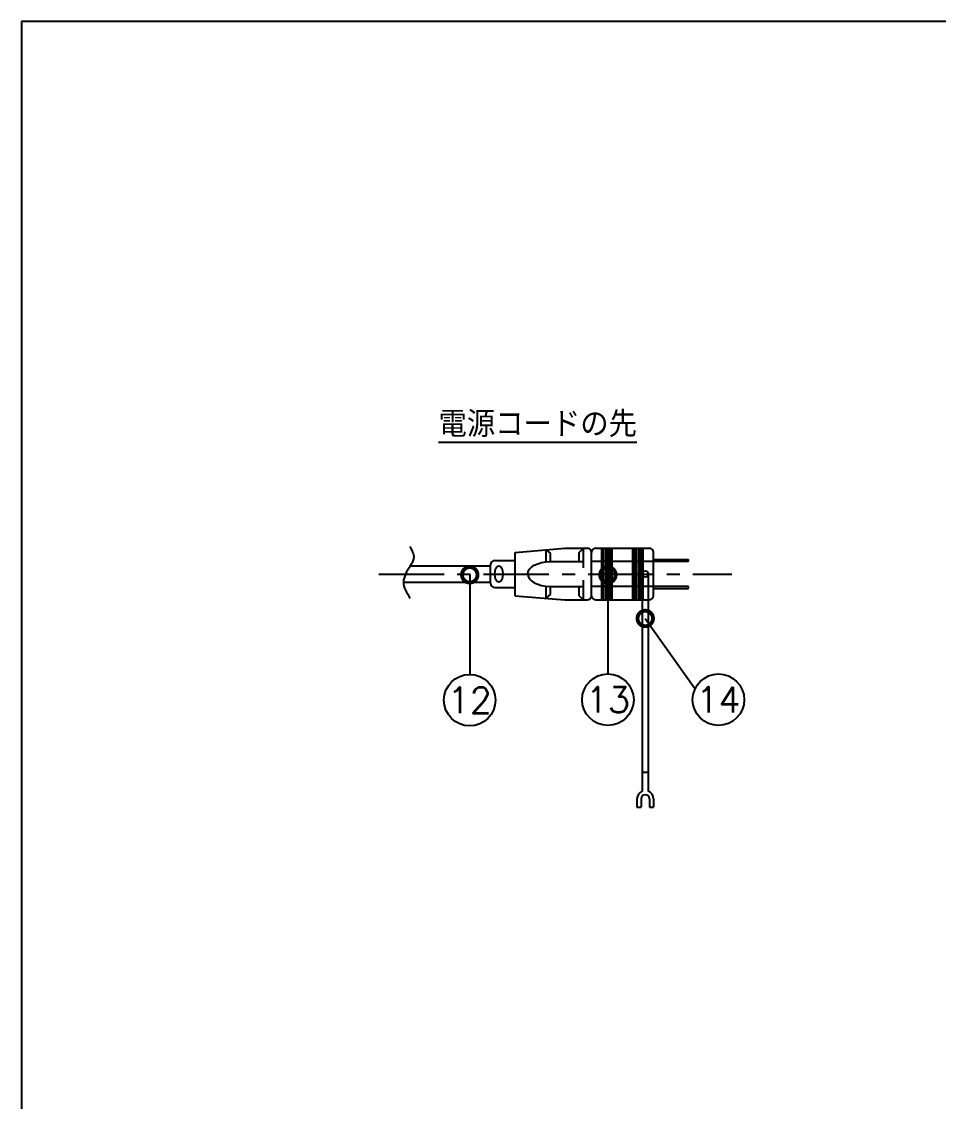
# Model space of a CAD drawing. Extents: x 230 to 4050, y 0 to 2754.
# Drawn here: x 230 to 1119, y 1706 to 2754 of the extents above; entities that cross this region are included whole.
import ezdxf
from ezdxf.enums import TextEntityAlignment as Align

# ---------------------------------------------------------------- set-up
doc = ezdxf.new("R2010")
doc.units = 0
doc.header["$LTSCALE"] = 2
doc.linetypes.add('CENTER', pattern=[50.8, 31.75, -6.35, 6.35, -6.35])
doc.layers.get('0').update_dxf_attribs({"linetype": 'CONTINUOUS'})
for name, color, linetype in [('DANMEN', 7, 'CONTINUOUS'), ('SIYOU', 7, 'CONTINUOUS'), ('SUNPOU', 7, 'CONTINUOUS'), ('WAKU', 7, 'CONTINUOUS')]:
    doc.layers.add(name, color=color, linetype=linetype)
doc.styles.get("Standard").update_dxf_attribs({"font": 'romans.shx', "bigfont": 'extfont.shx'})
doc.dimstyles.get("Standard").update_dxf_attribs({"dimscale": 10, "dimtxt": 2, "dimasz": 3, "dimexe": 1, "dimexo": 1, "dimgap": 0.6, "dimtad": 3, "dimdec": 0, "dimzin": 0, "dimdsep": 46, "dimtxsty": 'STANDARD', "dimblk1": 'OPEN', "dimblk2": 'OPEN', "dimsah": 1, "dimcen": 1.5, "dimadec": 0, "dimazin": 0, "dimtfac": 1, "dimtdec": 0, "dimtmove": 0, "dimatfit": 0, "dimldrblk": 'DOTSMALL', "dimfxl": 1, "dimtvp": 1, "dimtolj": 1, "dimtzin": 0, "dimarcsym": 0})

# ---------------------------------------------------------------- blocks, each defined once
blk = doc.blocks.new('_DotSmall')
at = {"color": 0, "linetype": 'ByBlock', "const_width": 0.5}
blk.add_lwpolyline([(-0.0625, 0, 1), (0.0625, 0, 1)], format="xyb", close=True, dxfattribs=at)
blk = doc.blocks.new('_OPEN')
at = {"color": 0, "linetype": 'ByBlock'}
for p, q in [((-1, 0.167), (0, 0)), ((0, 0), (-1, -0.167)), ((0, 0), (-1, 0))]:
    blk.add_line(p, q, dxfattribs=at)

msp = doc.modelspace()

# ---------------------------------------------------------------- linework, layer by layer
at = {"color": 2}
for p, q in [((708.8, 2238.7), (756.8, 2242.7)), ((756.8, 2242.7), (778.8, 2242.7)), ((770.8, 2238.7), (774.8, 2242.7)), ((774.8, 2223.7), (774.8, 2242.7)), ((786.8, 2242.7), (838.8, 2242.7)), ((792.8, 2192.7), (792.8, 2242.7)), ((794.8, 2192.7), (794.8, 2242.7)), ((796.8, 2192.7), (796.8, 2242.7)), ((798.8, 2192.7), (798.8, 2242.7)), ((800.8, 2192.7), (800.8, 2242.7)), ((802.8, 2192.7), (802.8, 2242.7)), ((822.8, 2192.7), (822.8, 2242.7)), ((824.8, 2192.7), (824.8, 2242.7)), ((826.8, 2192.7), (826.8, 2242.7)), ((828.8, 2192.7), (828.8, 2242.7)), ((830.8, 2192.7), (830.8, 2242.7)), ((832.8, 2192.7), (832.8, 2242.7)), ((708.8, 2196.7), (708.8, 2238.7)), ((738.8, 2229.5), (738.8, 2241.2)), ((738.8, 2241.2), (742.8, 2237.5)), ((742.8, 2229.7), (742.8, 2237.5)), ((770.8, 2229.7), (770.8, 2238.7)), ((782.8, 2196.7), (782.8, 2238.7)), ((842.8, 2196.7), (842.8, 2238.7)), ((842.8, 2231.7), (876.8, 2231.7)), ((876.8, 2229.7), (876.8, 2231.7)), ((607, 2225.7), (684.8, 2225.7)), ((684.8, 2208.7), (684.8, 2226.7)), ((688.8, 2230.7), (708.8, 2230.7)), ((742.8, 2229.7), (774.8, 2229.7)), ((876.8, 2229.7), (782.8, 2229.7)), ((774.8, 2192.7), (774.8, 2211.7)), ((831.8, 2217.7), (831.8, 2192.7)), ((837.8, 2217.7), (837.8, 2192.7)), ((600.3, 2209.7), (684.8, 2209.7)), ((688.8, 2204.7), (708.8, 2204.7)), ((738.8, 2194.2), (738.8, 2205.9)), ((742.8, 2197.9), (742.8, 2205.7)), ((742.8, 2205.7), (774.8, 2205.7)), ((770.8, 2196.7), (770.8, 2205.7)), ((876.8, 2205.7), (782.8, 2205.7)), ((842.8, 2203.7), (876.8, 2203.7)), ((876.8, 2203.7), (876.8, 2205.7)), ((708.8, 2196.7), (756.8, 2192.7)), ((738.8, 2194.2), (742.8, 2197.9)), ((756.8, 2192.7), (778.8, 2192.7)), ((770.8, 2196.7), (774.8, 2192.7)), ((786.8, 2192.7), (838.8, 2192.7)), ((831.8, 2192.7), (831.8, 2007)), ((837.8, 2192.7), (837.8, 2007)), ((831.8, 2025.6), (837.8, 2025.6)), ((826.8, 1999.6), (826.8, 1991.6)), ((826.8, 1991.6), (830.8, 1991.6)), ((830.8, 1999.6), (830.8, 1991.6)), ((838.8, 1999.6), (838.8, 1991.6)), ((838.8, 1991.6), (842.8, 1991.6)), ((842.8, 1999.6), (842.8, 1991.6))]:
    msp.add_line(p, q, dxfattribs=at)
msp.add_circle((834.8, 2217.7), 3, dxfattribs=at)
for centre, radius, start, end in [((778.8, 2238.7), 4, 0, 90), ((786.8, 2238.7), 4, 90, 180), ((838.8, 2238.7), 4, 0, 90), ((688.8, 2226.7), 4, 90, 180), ((688.8, 2208.7), 4, 180, 270), ((778.8, 2196.7), 4, 270, 0), ((786.8, 2196.7), 4, 180, 270), ((838.8, 2196.7), 4, 270, 0), ((834.8, 1999.6), 8, 112.0243, 180), ((834.8, 1999.6), 4, 0, 180), ((834.8, 1999.6), 8, 0, 67.9757)]:
    msp.add_arc(centre, radius, start, end, dxfattribs=at)
at = {"color": 2, "extrusion": (0, 0, -1)}
for centre, major_axis, ratio, start_param in [((692.8, 2217.7), (0, -8), 0.5, -1.570796), ((742.8, 2217.7), (22, 0), 0.545455, 3.141593)]:
    msp.add_ellipse(centre, major_axis=major_axis, ratio=ratio, start_param=start_param, end_param=4.712389, dxfattribs=at)
at = {"color": 2}
msp.add_ellipse((742.8, 2217.7), major_axis=(22, 0), ratio=0.545455, start_param=3.141593, end_param=4.712389, dxfattribs=at)
at = {"layer": 'DANMEN', "color": 4, "linetype": 'CENTER'}
msp.add_line((576.3, 2217.7), (918.9, 2217.7), dxfattribs=at)
at = {"layer": 'DANMEN', "color": 2}
msp.add_open_spline([(606.4, 2244.4), (608.5, 2240.8), (612.1, 2234.5), (606.8, 2225.3), (602.2, 2218.3), (598.5, 2206.8), (603.6, 2199.4), (606.9, 2194.4)], degree=3, knots=[0, 0, 0, 0, 11.416921, 20.000764, 29.237927, 37.500862, 54.143051, 54.143051, 54.143051, 54.143051], dxfattribs=at)
at = {"layer": 'SUNPOU'}
for centre in [(664.6, 2095.4), (798.6, 2095.8), (905.8, 2095.8)]:
    msp.add_circle(centre, 25, dxfattribs=at)
at = {"layer": 'WAKU', "color": 6}
for p, q in [((4050, 2753.5), (230, 2753.5)), ((230, 2753.5), (230, 0))]:
    msp.add_line(p, q, dxfattribs=at)

# ---------------------------------------------------------------- texts
at = {"layer": 'SIYOU', "color": 1}
msp.add_text('%%U電源コードの先', height=25, dxfattribs=at).set_placement((634.3, 2350.6))
at = {"layer": 'SUNPOU'}
for s, p in [('12', (664.6, 2095.4)), ('13', (798.6, 2095.8)), ('14', (905.8, 2095.8))]:
    msp.add_text(s, height=25, dxfattribs=at).set_placement(p, align=Align.MIDDLE)

# ---------------------------------------------------------------- leaders
for points in [[(664.6, 2216.9), (664.6, 2120.4)], [(798.6, 2216.9), (798.6, 2120.8)], [(834.8, 2174.6), (883.2, 2106.5)]]:
    msp.add_leader(points, dimstyle='STANDARD', dxfattribs=at)

doc.saveas('drawing.dxf')
